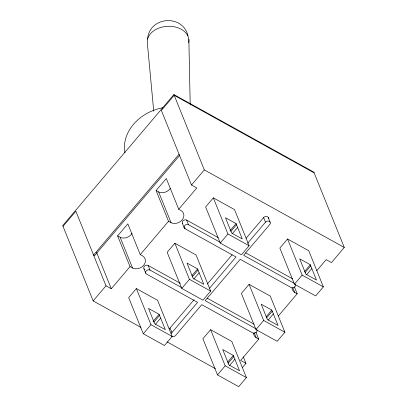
<?xml version="1.0" encoding="UTF-8"?>
<svg xmlns="http://www.w3.org/2000/svg" width="407" height="407" viewBox="0 0 407 407"><rect width="100%" height="100%" fill="white"/><g stroke="black" fill="none" stroke-linecap="round" stroke-linejoin="round"><path stroke-width="0.61" d="M147.593 39.148C149.038 16.529 182.657 13.706 187.958 35.674M207.275 284.096L232.097 254.762M209.544 288.227L235.999 256.97L185.099 228.759L184.396 227.03M316.773 270.696L326.155 259.646L331.456 262.581L344.281 247.466L313.843 172.13L173.886 94.561L62.719 225.58L93.157 300.915L140.919 327.386M63.029 226.348L75.855 211.233L105.983 285.795L111.284 288.736L130.042 266.626L117.618 235.877L127.818 223.86L140.242 254.609L142.771 256.008A8.384 6.746 -22 0 1 144.505 264.082A8.384 6.746 -22 0 1 135.49 268.808L133.486 268.452L130.042 266.626M179.07 154.268L93.559 255.047L94.617 255.637L179.721 155.337M156.1 190.527L166.295 178.505L178.719 209.254L181.247 210.658A8.384 6.746 -22 0 1 182.433 219.577A8.384 6.746 -22 0 1 171.963 223.097L168.523 221.276L156.1 190.527L159.539 192.348A8.384 6.746 -22 0 0 170.299 188.41M93.157 300.915L105.983 285.795M178.719 209.254L196.795 187.953L191.494 185.012L204.319 169.897L173.886 94.561M140.242 254.609L168.523 221.276M136.37 288.563L128.678 297.634L143.274 333.765L164.479 345.518L172.176 336.447L157.58 300.315L136.37 288.563L150.972 324.694L172.176 336.447M174.852 243.213L167.155 252.279L181.756 288.41L202.961 300.163L210.658 291.091L196.057 254.965L174.852 243.213L189.448 279.339L210.658 291.091M213.334 197.858L205.637 206.929L220.233 243.06L241.443 254.813L249.135 245.742L234.539 209.61L213.334 197.858L227.93 233.989L249.135 245.742M153.032 321.449L159.112 314.29L148.504 308.414L154.716 323.789L165.323 329.665L159.112 314.29M191.921 275.62L197.588 268.935L186.986 263.059L193.198 278.434L203.8 284.31L197.588 268.935M229.996 230.744L236.07 223.585L225.468 217.709L231.68 233.084L242.282 238.96L236.07 223.585M143.274 333.765L150.972 324.694M181.756 288.41L189.448 279.339M220.233 243.06L227.93 233.989M153.902 322.125L159.575 315.44M192.384 276.775L198.056 270.09M230.866 231.42L236.538 224.735M155.398 324.338L160.663 318.132M193.874 278.988L199.145 272.782M232.356 233.633L237.622 227.427M246.108 238.237L263.629 217.582A2.793 2.249 -22 0 1 266.855 216.509A2.793 2.249 -22 0 1 268.442 218.768M169.195 329.009A2.793 2.249 -22 0 1 170.08 327.966L194.093 299.664M247.563 243.33L265.491 222.197A2.793 2.249 -22 0 1 269.322 221.357A2.793 2.249 -22 0 1 269.734 224.547L243.651 255.286L294.546 283.491M171.057 333.618A2.793 2.249 -22 0 1 171.942 332.575L197.583 302.36L146.617 274.115A2.793 2.249 -22 0 1 146.205 270.92A2.793 2.249 -22 0 1 150.035 270.08L181.608 287.581M210.592 329.695L202.9 338.766L217.496 374.898L238.7 386.65L246.398 377.579L231.802 341.453L210.592 329.695L225.193 365.827L246.398 377.579M249.074 284.345L241.376 293.416L255.978 329.543L277.182 341.3L284.88 332.229L270.279 296.098L249.074 284.345L263.67 320.477L284.88 332.229M287.556 238.99L279.858 248.061L294.454 284.193L315.664 295.945L323.356 286.874L308.76 250.748L287.556 238.99L302.152 275.122L323.356 286.874M227.661 362.108L233.333 355.423L222.726 349.547L228.938 364.921L239.545 370.797L233.333 355.423M266.142 316.753L271.81 310.073L261.208 304.197L267.419 319.571L278.022 325.447L271.81 310.073M304.619 271.403L310.292 264.718L299.689 258.842L305.901 274.216L316.504 280.092L310.292 264.718M217.496 374.898L225.193 365.827M255.978 329.543L263.67 320.477M294.454 284.193L302.152 275.122M228.129 363.263L233.796 356.578M266.605 317.908L272.278 311.223M305.087 272.558L310.76 265.873M229.619 365.476L234.885 359.269M268.101 320.121L273.367 313.914M306.578 274.771L311.843 268.564M255.906 332.163L258.715 339.123L240.639 360.429L245.945 363.365L242.333 367.618M278.342 315.995L297.196 293.773L294.383 286.808M117.618 235.877L121.062 237.703L123.067 238.059A8.384 6.746 -22 0 0 132.082 233.333M314.153 172.899L174.196 95.335L161.37 110.45L191.494 185.012M204.319 169.897L344.281 247.466M182.743 223.774A2.793 2.249 -22 0 1 183.064 220.706A2.793 2.249 -22 0 1 186.655 220.116L218.188 237.591M245.66 252.818L292.684 278.881M186.655 220.116L188.517 224.73L220.05 242.206M292.023 287.912A8.384 6.746 -22 0 0 294.668 292.368L297.196 293.773M144.755 269.5A2.793 2.249 -22 0 1 144.343 266.31A2.793 2.249 -22 0 1 148.173 265.471L180.301 283.272M207.183 298.173L254.202 324.231M256.069 328.846L205.174 300.636L240.232 259.315L291.127 287.525A2.793 2.249 -22 0 0 294.444 287.164A2.793 2.249 -22 0 0 295.38 284.351M253.541 333.262A8.384 6.746 -22 0 0 256.186 337.724L258.715 339.123M167.023 341.855L215.344 368.63M268.289 217.603L270.156 222.212M292.791 287.729L294.668 292.368M263.629 217.582L265.491 222.197M254.08 332.499L256.186 337.724M243.335 356.908L245.945 363.365M182.402 223.29L184.264 227.9M158.628 191.926L171.052 222.675M148.173 265.471L150.035 270.08M170.08 327.966L171.942 332.575M143.92 268.64L145.782 273.255M120.146 237.281L132.57 268.03M96.576 252.335L111.284 288.736M153.734 111.223L147.339 43.05A20.849 14.922 -3.3 0 1 168.691 26.277A20.849 14.922 -3.3 0 1 188.721 42.745M188.858 39.398L190.186 104.192M124.974 152.757A41.916 33.735 -22 0 1 162.815 107.753M185.099 228.759A2.793 2.249 -22 0 1 184.686 225.57A2.793 2.249 -22 0 1 188.517 224.73M171.84 336.248A2.793 2.249 -22 0 0 175.671 335.409L201.75 304.67L252.645 332.875A2.793 2.249 -22 0 0 255.962 332.519A2.793 2.249 -22 0 0 256.898 329.701"/></g></svg>
